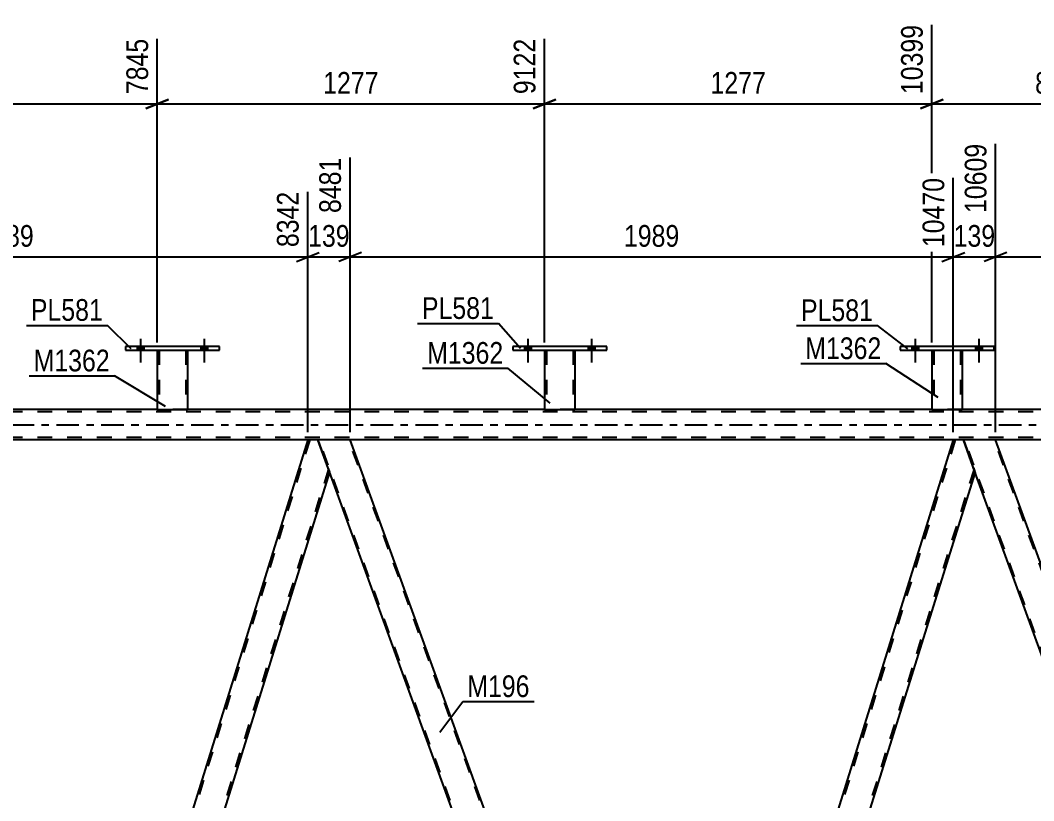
# Model space of a CAD drawing. Header units: millimetres. Extents: x -85 to 756, y -411 to 183.
# Drawn here: x 286.8 to 420.5, y -49.6 to 53.3 of the extents above; entities that cross this region are included whole.
import ezdxf

# ---------------------------------------------------------------- set-up
doc = ezdxf.new("R2010")
doc.units = ezdxf.units.MM
doc.linetypes.add('DXK_LINE_DOT2', pattern=[3.9198, 1.9599, -1.9599])
doc.linetypes.add('DXK_LINE_DOT3', pattern=[5.9187, 2.979, -0.9799, 0.9799, -0.9799])
doc.styles.add('Arial Narrow', font='ARIALN.TTF', dxfattribs={"height": 0.2})

# ---------------------------------------------------------------- blocks, each defined once
blk = doc.blocks.new('Part-814185790-4120 - 3717')
at = {"color": 2, "linetype": 'Continuous'}
for p, q in [((300.67, 10.32), (300.67, 9.84)), ((313.07, 10.32), (300.67, 10.32)), ((300.67, 9.84), (313.07, 9.84)), ((313.07, 9.84), (313.07, 10.32))]:
    blk.add_line(p, q, dxfattribs=at)
blk = doc.blocks.new('Part-814185790-4115 - 3717')
at = {"color": 2, "linetype": 'Continuous'}
for p, q in [((304.87, 9.84), (304.87, 2)), ((308.87, 9.84), (308.87, 2)), ((304.87, 2), (308.87, 2))]:
    blk.add_line(p, q, dxfattribs=at)
at = {"color": 7, "linetype": 'DXK_LINE_DOT2'}
for p, q in [((304.87, 9.84), (308.87, 9.84)), ((304.87, 9.84), (304.87, 9.84)), ((304.87, 9.84), (304.87, 9.84)), ((305.11, 9.84), (305.11, 2)), ((308.63, 9.84), (308.63, 2)), ((308.87, 9.84), (308.87, 9.84)), ((308.87, 9.84), (308.87, 9.84)), ((308.57, 2), (308.61, 2)), ((308.57, 2), (308.61, 2)), ((308.61, 2), (308.63, 2)), ((308.61, 2), (308.63, 2))]:
    blk.add_line(p, q, dxfattribs=at)
blk = doc.blocks.new('Part-814185790-3907 - 3717')
at = {"color": 2, "linetype": 'Continuous'}
for p, q in [((415.43, -2), (411.18, -2)), ((458.31, -119.8), (415.43, -2)), ((455.3, -123.22), (412.7, -6.2))]:
    blk.add_line(p, q, dxfattribs=at)
at = {"color": 7, "linetype": 'DXK_LINE_DOT2'}
for p, q in [((411.18, -2), (412.7, -6.2)), ((455.47, -123.22), (411.35, -2)), ((459.38, -123.22), (415.26, -2)), ((459.55, -123.22), (458.31, -119.8)), ((455.3, -123.22), (459.55, -123.22))]:
    blk.add_line(p, q, dxfattribs=at)
blk = doc.blocks.new('Part-814185790-3922 - 3717')
at = {"color": 7, "linetype": 'DXK_LINE_DOT2'}
for p, q in [((410.11, -2), (373.29, -120.12)), ((412.59, -5.88), (376.01, -123.22)), ((412.72, -6.25), (412.7, -6.2)), ((412.72, -6.25), (412.7, -6.2)), ((373.58, -118.4), (373.16, -119.75)), ((377.76, -118.4), (376.26, -123.22)), ((374.42, -123.22), (373.16, -119.75)), ((376.26, -123.22), (374.42, -123.22))]:
    blk.add_line(p, q, dxfattribs=at)
at = {"color": 2, "linetype": 'Continuous'}
for p, q in [((409.86, -2), (373.58, -118.4)), ((411.18, -2), (409.86, -2)), ((412.7, -6.2), (411.18, -2)), ((412.72, -6.25), (377.76, -118.4))]:
    blk.add_line(p, q, dxfattribs=at)
blk = doc.blocks.new('Part-814185790-3928 - 3717')
at = {"color": 7, "linetype": 'DXK_LINE_DOT2'}
for p, q in [((639.89, 1.68), (25.23, 1.68)), ((308.87, 2), (304.87, 2)), ((359.95, 2), (355.95, 2)), ((411.03, 2), (407.03, 2)), ((639.89, -1.68), (25.23, -1.68)), ((330.3, -2), (324.72, -2)), ((415.43, -2), (409.86, -2))]:
    blk.add_line(p, q, dxfattribs=at)
at = {"color": 2, "linetype": 'Continuous'}
for p, q in [((304.87, 2), (257.79, 2)), ((355.95, 2), (308.87, 2)), ((407.03, 2), (359.95, 2)), ((439.74, 2), (411.03, 2)), ((324.72, -2), (245.16, -2)), ((409.86, -2), (330.3, -2)), ((494.99, -2), (415.43, -2))]:
    blk.add_line(p, q, dxfattribs=at)
at = {"color": 7, "linetype": 'DXK_LINE_DOT3'}
blk.add_line((25.23, 0), (639.89, 0), dxfattribs=at)
blk = doc.blocks.new('Part-814185790-3972 - 3717')
at = {"color": 2, "linetype": 'Continuous'}
for p, q in [((324.72, -2), (288.02, -119.75)), ((326.04, -2), (324.72, -2)), ((327.57, -6.2), (326.04, -2)), ((327.59, -6.25), (291.13, -123.22)), ((289.28, -123.22), (288.04, -119.8))]:
    blk.add_line(p, q, dxfattribs=at)
at = {"color": 7, "linetype": 'DXK_LINE_DOT2'}
for p, q in [((324.98, -2), (288.16, -120.12)), ((327.45, -5.88), (290.88, -123.22)), ((327.59, -6.25), (327.57, -6.2)), ((327.59, -6.25), (327.57, -6.2)), ((288.02, -119.75), (288.04, -119.8)), ((291.13, -123.22), (289.28, -123.22))]:
    blk.add_line(p, q, dxfattribs=at)
blk = doc.blocks.new('Part-814185790-3977 - 3717')
at = {"color": 2, "linetype": 'Continuous'}
for p, q in [((330.3, -2), (326.04, -2)), ((372.67, -118.4), (330.3, -2)), ((368.41, -118.4), (327.57, -6.2))]:
    blk.add_line(p, q, dxfattribs=at)
at = {"color": 7, "linetype": 'DXK_LINE_DOT2'}
for p, q in [((326.04, -2), (327.57, -6.2)), ((370.33, -123.22), (326.21, -2)), ((374.25, -123.22), (330.13, -2)), ((370.16, -123.22), (368.41, -118.4)), ((374.42, -123.22), (372.67, -118.4)), ((374.42, -123.22), (370.16, -123.22))]:
    blk.add_line(p, q, dxfattribs=at)
blk = doc.blocks.new('Part-814185790-3992 - 3717')
at = {"color": 2, "linetype": 'Continuous'}
for p, q in [((245.16, -2), (240.91, -2)), ((288.04, -119.8), (245.16, -2)), ((285.03, -123.22), (242.44, -6.2))]:
    blk.add_line(p, q, dxfattribs=at)
at = {"color": 7, "linetype": 'DXK_LINE_DOT2'}
for p, q in [((240.91, -2), (242.44, -6.2)), ((285.2, -123.22), (241.08, -2)), ((289.11, -123.22), (244.99, -2)), ((289.28, -123.22), (288.04, -119.8)), ((285.03, -123.22), (289.28, -123.22))]:
    blk.add_line(p, q, dxfattribs=at)
blk = doc.blocks.new('Part-814185790-4040 - 3717')
at = {"color": 2, "linetype": 'Continuous'}
for p, q in [((355.95, 9.84), (355.95, 2)), ((359.95, 9.84), (359.95, 2)), ((355.95, 2), (359.95, 2))]:
    blk.add_line(p, q, dxfattribs=at)
at = {"color": 7, "linetype": 'DXK_LINE_DOT2'}
for p, q in [((355.95, 9.84), (359.95, 9.84)), ((355.95, 9.84), (355.95, 9.84)), ((355.95, 9.84), (355.95, 9.84)), ((356.19, 9.84), (356.19, 2)), ((359.71, 9.84), (359.71, 2)), ((359.95, 9.84), (359.95, 9.84)), ((359.95, 9.84), (359.95, 9.84)), ((359.65, 2), (359.69, 2)), ((359.65, 2), (359.69, 2)), ((359.69, 2), (359.71, 2)), ((359.69, 2), (359.71, 2))]:
    blk.add_line(p, q, dxfattribs=at)
blk = doc.blocks.new('Part-814185790-4045 - 3717')
at = {"color": 2, "linetype": 'Continuous'}
for p, q in [((351.75, 10.32), (351.75, 9.84)), ((364.15, 10.32), (351.75, 10.32)), ((351.75, 9.84), (364.15, 9.84)), ((364.15, 9.84), (364.15, 10.32))]:
    blk.add_line(p, q, dxfattribs=at)
blk = doc.blocks.new('Part-814185790-4070 - 3717')
at = {"color": 2, "linetype": 'Continuous'}
for p, q in [((407.03, 9.84), (407.03, 2)), ((411.03, 9.84), (411.03, 2)), ((407.03, 2), (411.03, 2))]:
    blk.add_line(p, q, dxfattribs=at)
at = {"color": 7, "linetype": 'DXK_LINE_DOT2'}
for p, q in [((407.03, 9.84), (411.03, 9.84)), ((407.03, 9.84), (407.03, 9.84)), ((407.03, 9.84), (407.03, 9.84)), ((407.27, 9.84), (407.27, 2)), ((410.79, 9.84), (410.79, 2)), ((411.03, 9.84), (411.03, 9.84)), ((411.03, 9.84), (411.03, 9.84)), ((410.73, 2), (410.77, 2)), ((410.73, 2), (410.77, 2)), ((410.77, 2), (410.79, 2)), ((410.77, 2), (410.79, 2))]:
    blk.add_line(p, q, dxfattribs=at)
blk = doc.blocks.new('Part-814185790-4075 - 3717')
at = {"color": 2, "linetype": 'Continuous'}
for p, q in [((402.83, 10.32), (402.83, 9.84)), ((415.23, 10.32), (402.83, 10.32)), ((402.83, 9.84), (415.23, 9.84)), ((415.23, 9.84), (415.23, 10.32))]:
    blk.add_line(p, q, dxfattribs=at)
blk = doc.blocks.new('Bolt-814185790-4171 - 3717')
at = {"linetype": 'Continuous'}
for points in [[(353.31, 9.84), (354.19, 9.84), (354.19, 10.32), (353.31, 10.32)], [(361.71, 9.84), (362.59, 9.84), (362.59, 10.32), (361.71, 10.32)]]:
    blk.add_hatch(color=1, dxfattribs=at).paths.add_polyline_path(points)
at = {"color": 1, "linetype": 'Continuous'}
for p, q in [((353.75, 11.32), (353.75, 8.2)), ((362.15, 11.32), (362.15, 8.2)), ((353.31, 10.32), (353.31, 9.84)), ((354.19, 10.32), (354.19, 9.84)), ((361.71, 10.32), (361.71, 9.84)), ((362.59, 10.32), (362.59, 9.84))]:
    blk.add_line(p, q, dxfattribs=at)
blk = doc.blocks.new('Bolt-814185790-4172 - 3717')
at = {"linetype": 'Continuous'}
for points in [[(353.31, 9.84), (354.19, 9.84), (354.19, 10.32), (353.31, 10.32)], [(361.71, 9.84), (362.59, 9.84), (362.59, 10.32), (361.71, 10.32)]]:
    blk.add_hatch(color=1, dxfattribs=at).paths.add_polyline_path(points)
at = {"color": 1, "linetype": 'Continuous'}
for p, q in [((353.75, 11.32), (353.75, 8.2)), ((362.15, 11.32), (362.15, 8.2)), ((353.31, 10.32), (353.31, 9.84)), ((354.19, 10.32), (354.19, 9.84)), ((361.71, 10.32), (361.71, 9.84)), ((362.59, 10.32), (362.59, 9.84))]:
    blk.add_line(p, q, dxfattribs=at)
blk = doc.blocks.new('Bolt-814185790-4175 - 3717')
at = {"linetype": 'Continuous'}
for points in [[(404.39, 9.84), (405.27, 9.84), (405.27, 10.32), (404.39, 10.32)], [(412.79, 9.84), (413.67, 9.84), (413.67, 10.32), (412.79, 10.32)]]:
    blk.add_hatch(color=1, dxfattribs=at).paths.add_polyline_path(points)
at = {"color": 1, "linetype": 'Continuous'}
for p, q in [((404.83, 11.32), (404.83, 8.2)), ((413.23, 11.32), (413.23, 8.2)), ((404.39, 10.32), (404.39, 9.84)), ((405.27, 10.32), (405.27, 9.84)), ((412.79, 10.32), (412.79, 9.84)), ((413.67, 10.32), (413.67, 9.84))]:
    blk.add_line(p, q, dxfattribs=at)
blk = doc.blocks.new('Bolt-814185790-4176 - 3717')
at = {"linetype": 'Continuous'}
for points in [[(404.39, 9.84), (405.27, 9.84), (405.27, 10.32), (404.39, 10.32)], [(412.79, 9.84), (413.67, 9.84), (413.67, 10.32), (412.79, 10.32)]]:
    blk.add_hatch(color=1, dxfattribs=at).paths.add_polyline_path(points)
at = {"color": 1, "linetype": 'Continuous'}
for p, q in [((404.83, 11.32), (404.83, 8.2)), ((413.23, 11.32), (413.23, 8.2)), ((404.39, 10.32), (404.39, 9.84)), ((405.27, 10.32), (405.27, 9.84)), ((412.79, 10.32), (412.79, 9.84)), ((413.67, 10.32), (413.67, 9.84))]:
    blk.add_line(p, q, dxfattribs=at)
blk = doc.blocks.new('Bolt-814185790-4183 - 3717')
at = {"linetype": 'Continuous'}
for points in [[(302.23, 9.84), (303.11, 9.84), (303.11, 10.32), (302.23, 10.32)], [(310.63, 9.84), (311.51, 9.84), (311.51, 10.32), (310.63, 10.32)]]:
    blk.add_hatch(color=1, dxfattribs=at).paths.add_polyline_path(points)
at = {"color": 1, "linetype": 'Continuous'}
for p, q in [((302.67, 11.32), (302.67, 8.2)), ((311.07, 11.32), (311.07, 8.2)), ((302.23, 10.32), (302.23, 9.84)), ((303.11, 10.32), (303.11, 9.84)), ((310.63, 10.32), (310.63, 9.84)), ((311.51, 10.32), (311.51, 9.84))]:
    blk.add_line(p, q, dxfattribs=at)
blk = doc.blocks.new('Bolt-814185790-4184 - 3717')
at = {"linetype": 'Continuous'}
for points in [[(302.23, 9.84), (303.11, 9.84), (303.11, 10.32), (302.23, 10.32)], [(310.63, 9.84), (311.51, 9.84), (311.51, 10.32), (310.63, 10.32)]]:
    blk.add_hatch(color=1, dxfattribs=at).paths.add_polyline_path(points)
at = {"color": 1, "linetype": 'Continuous'}
for p, q in [((302.67, 11.32), (302.67, 8.2)), ((311.07, 11.32), (311.07, 8.2)), ((302.23, 10.32), (302.23, 9.84)), ((303.11, 10.32), (303.11, 9.84)), ((310.63, 10.32), (310.63, 9.84)), ((311.51, 10.32), (311.51, 9.84))]:
    blk.add_line(p, q, dxfattribs=at)
blk = doc.blocks.new('StraightDimension-814185790-4944 - 3717')
at = {"color": 7, "linetype": 'Continuous'}
for p, q in [((330.3, -1), (330.3, 35.23)), ((324.72, -1), (324.72, 30.73)), ((323.22, 21.52), (326.22, 22.72)), ((324.72, 22.12), (330.3, 22.12)), ((331.8, 22.72), (328.8, 21.52))]:
    blk.add_line(p, q, dxfattribs=at)
at = {"color": 0}
blk.add_wipeout([(330.85, 22.87), (330.85, 27.07), (324.17, 27.07), (324.17, 22.87)], dxfattribs=at)
at = {"color": 3, "style": 'Arial Narrow'}
blk.add_text('139', height=2.863, dxfattribs=at).set_placement((324.77, 23.47))
at = {"color": 0, "linetype": 'Continuous'}
blk.add_wipeout([(329.7, 35.83), (325.5, 35.83), (325.5, 27.32), (329.7, 27.32)], dxfattribs=at)
at = {"color": 3, "linetype": 'Continuous', "style": 'Arial Narrow'}
blk.add_text('8481', height=2.863, rotation=90.0002, dxfattribs=at).set_placement((329.1, 27.92))
blk = doc.blocks.new('StraightDimension-814185790-14548 - 3717')
at = {"color": 7, "linetype": 'Continuous'}
for p, q in [((304.87, 10.84), (304.87, 50.91)), ((355.95, 10.84), (355.95, 50.91)), ((306.37, 42.9), (303.37, 41.7)), ((354.45, 41.7), (357.45, 42.9)), ((304.87, 42.3), (355.95, 42.3))]:
    blk.add_line(p, q, dxfattribs=at)
at = {"color": 0}
blk.add_wipeout([(334.66, 43.05), (334.66, 47.25), (326.15, 47.25), (326.15, 43.05)], dxfattribs=at)
at = {"color": 3, "style": 'Arial Narrow'}
blk.add_text('1277', height=2.863, dxfattribs=at).set_placement((326.75, 43.65))
at = {"color": 0, "linetype": 'Continuous'}
blk.add_wipeout([(355.35, 51.51), (351.15, 51.51), (351.15, 43), (355.35, 43)], dxfattribs=at)
at = {"color": 3, "linetype": 'Continuous', "style": 'Arial Narrow'}
blk.add_text('9122', height=2.863, rotation=90.0002, dxfattribs=at).set_placement((354.75, 43.6))
blk = doc.blocks.new('StraightDimension-814185790-14546 - 3717')
at = {"color": 7, "linetype": 'Continuous'}
for p, q in [((407.03, 10.84), (407.03, 52.74)), ((439.74, 10.83), (439.74, 52.74)), ((408.53, 42.9), (405.53, 41.7)), ((438.24, 41.7), (441.24, 42.9)), ((407.03, 42.3), (439.74, 42.3))]:
    blk.add_line(p, q, dxfattribs=at)
at = {"color": 0}
blk.add_wipeout([(426.73, 43.05), (426.73, 47.25), (420.04, 47.25), (420.04, 43.05)], dxfattribs=at)
at = {"color": 3, "style": 'Arial Narrow'}
blk.add_text('818', height=2.863, dxfattribs=at).set_placement((420.64, 43.65))
at = {"color": 0, "linetype": 'Continuous'}
blk.add_wipeout([(439.14, 53.34), (434.94, 53.34), (434.94, 43), (439.14, 43)], dxfattribs=at)
at = {"color": 3, "linetype": 'Continuous', "style": 'Arial Narrow'}
blk.add_text('11217', height=2.863, rotation=90.0002, dxfattribs=at).set_placement((438.54, 43.6))
blk = doc.blocks.new('StraightDimension-814185790-4904 - 3717')
at = {"color": 7, "linetype": 'Continuous'}
for p, q in [((415.43, -1), (415.43, 37.06)), ((409.86, -1), (409.86, 32.56)), ((408.36, 21.52), (411.36, 22.72)), ((409.86, 22.12), (415.43, 22.12)), ((416.93, 22.72), (413.93, 21.52))]:
    blk.add_line(p, q, dxfattribs=at)
at = {"color": 0}
blk.add_wipeout([(415.99, 22.87), (415.99, 27.07), (409.3, 27.07), (409.3, 22.87)], dxfattribs=at)
at = {"color": 3, "style": 'Arial Narrow'}
blk.add_text('139', height=2.863, dxfattribs=at).set_placement((409.9, 23.47))
at = {"color": 0, "linetype": 'Continuous'}
blk.add_wipeout([(414.83, 37.66), (410.63, 37.66), (410.63, 27.32), (414.83, 27.32)], dxfattribs=at)
at = {"color": 3, "linetype": 'Continuous', "style": 'Arial Narrow'}
blk.add_text('10609', height=2.863, rotation=90.0002, dxfattribs=at).set_placement((414.23, 27.92))
blk = doc.blocks.new('StraightDimension-814185790-14547 - 3717')
at = {"color": 7, "linetype": 'Continuous'}
for p, q in [((407.03, 10.84), (407.03, 52.74)), ((355.95, 10.84), (355.95, 50.91)), ((357.45, 42.9), (354.45, 41.7)), ((405.53, 41.7), (408.53, 42.9)), ((355.95, 42.3), (407.03, 42.3))]:
    blk.add_line(p, q, dxfattribs=at)
at = {"color": 0}
blk.add_wipeout([(385.75, 43.05), (385.75, 47.25), (377.23, 47.25), (377.23, 43.05)], dxfattribs=at)
at = {"color": 3, "style": 'Arial Narrow'}
blk.add_text('1277', height=2.863, dxfattribs=at).set_placement((377.83, 43.65))
at = {"color": 0, "linetype": 'Continuous'}
blk.add_wipeout([(406.43, 53.34), (402.23, 53.34), (402.23, 43), (406.43, 43)], dxfattribs=at)
at = {"color": 3, "linetype": 'Continuous', "style": 'Arial Narrow'}
blk.add_text('10399', height=2.863, rotation=90.0002, dxfattribs=at).set_placement((405.83, 43.6))
blk = doc.blocks.new('StraightDimension-814185790-4963 - 3717')
at = {"color": 7, "linetype": 'Continuous'}
for p, q in [((245.16, -1), (245.16, 35.23)), ((324.72, -1), (324.72, 30.73)), ((246.66, 22.72), (243.66, 21.52)), ((245.16, 22.12), (324.72, 22.12)), ((323.22, 21.52), (326.22, 22.72))]:
    blk.add_line(p, q, dxfattribs=at)
at = {"color": 0}
blk.add_wipeout([(289.2, 22.87), (289.2, 27.07), (280.69, 27.07), (280.69, 22.87)], dxfattribs=at)
at = {"color": 3, "style": 'Arial Narrow'}
blk.add_text('1989', height=2.863, dxfattribs=at).set_placement((281.29, 23.47))
at = {"color": 0, "linetype": 'Continuous'}
blk.add_wipeout([(324.12, 31.33), (319.92, 31.33), (319.92, 22.82), (324.12, 22.82)], dxfattribs=at)
at = {"color": 3, "linetype": 'Continuous', "style": 'Arial Narrow'}
blk.add_text('8342', height=2.863, rotation=90.0002, dxfattribs=at).set_placement((323.52, 23.42))
blk = doc.blocks.new('StraightDimension-814185790-14549 - 3717')
at = {"color": 7, "linetype": 'Continuous'}
for p, q in [((253.79, 10.84), (253.79, 50.91)), ((304.87, 10.84), (304.87, 50.91)), ((255.29, 42.9), (252.29, 41.7)), ((303.37, 41.7), (306.37, 42.9)), ((253.79, 42.3), (304.87, 42.3))]:
    blk.add_line(p, q, dxfattribs=at)
at = {"color": 0}
blk.add_wipeout([(283.58, 43.05), (283.58, 47.25), (275.07, 47.25), (275.07, 43.05)], dxfattribs=at)
at = {"color": 3, "style": 'Arial Narrow'}
blk.add_text('1277', height=2.863, dxfattribs=at).set_placement((275.67, 43.65))
at = {"color": 0, "linetype": 'Continuous'}
blk.add_wipeout([(304.27, 51.51), (300.07, 51.51), (300.07, 43), (304.27, 43)], dxfattribs=at)
at = {"color": 3, "linetype": 'Continuous', "style": 'Arial Narrow'}
blk.add_text('7845', height=2.863, rotation=90.0002, dxfattribs=at).set_placement((303.67, 43.6))
blk = doc.blocks.new('StraightDimension-814185790-4885 - 3717')
at = {"color": 7, "linetype": 'Continuous'}
for p, q in [((415.43, -1), (415.43, 37.06)), ((494.99, -1), (494.99, 32.56)), ((416.93, 22.72), (413.93, 21.52)), ((415.43, 22.12), (494.99, 22.12)), ((493.49, 21.52), (496.49, 22.72))]:
    blk.add_line(p, q, dxfattribs=at)
at = {"color": 0}
blk.add_wipeout([(459.47, 22.87), (459.47, 27.07), (450.96, 27.07), (450.96, 22.87)], dxfattribs=at)
at = {"color": 3, "style": 'Arial Narrow'}
blk.add_text('1989', height=2.863, dxfattribs=at).set_placement((451.56, 23.47))
at = {"color": 0, "linetype": 'Continuous'}
blk.add_wipeout([(494.39, 33.16), (490.19, 33.16), (490.19, 22.82), (494.39, 22.82)], dxfattribs=at)
at = {"color": 3, "linetype": 'Continuous', "style": 'Arial Narrow'}
blk.add_text('12598', height=2.863, rotation=90.0002, dxfattribs=at).set_placement((493.79, 23.42))
blk = doc.blocks.new('StraightDimension-814185790-4925 - 3717')
at = {"color": 7, "linetype": 'Continuous'}
for p, q in [((330.3, -1), (330.3, 35.23)), ((409.86, -1), (409.86, 32.56)), ((331.8, 22.72), (328.8, 21.52)), ((330.3, 22.12), (409.86, 22.12)), ((408.36, 21.52), (411.36, 22.72))]:
    blk.add_line(p, q, dxfattribs=at)
at = {"color": 0}
blk.add_wipeout([(374.33, 22.87), (374.33, 27.07), (365.82, 27.07), (365.82, 22.87)], dxfattribs=at)
at = {"color": 3, "style": 'Arial Narrow'}
blk.add_text('1989', height=2.863, dxfattribs=at).set_placement((366.42, 23.47))
at = {"color": 0, "linetype": 'Continuous'}
blk.add_wipeout([(409.26, 33.16), (405.06, 33.16), (405.06, 22.82), (409.26, 22.82)], dxfattribs=at)
at = {"color": 3, "linetype": 'Continuous', "style": 'Arial Narrow'}
blk.add_text('10470', height=2.863, rotation=90.0002, dxfattribs=at).set_placement((408.66, 23.42))
blk = doc.blocks.new('Mark-814185790-3973 - 3717')
at = {"color": 0}
blk.add_wipeout([(353.98, -35.93), (353.98, -32.93), (345.76, -32.93), (345.76, -35.93)], dxfattribs=at)
blk.add_wipeout([(353.98, -35.93), (353.98, -32.93), (345.76, -32.93), (345.76, -35.93)], dxfattribs=at)
at = {"color": 30, "linetype": 'Continuous'}
for p, q in [((342.14, -40.54), (345.16, -36.53)), ((345.16, -36.53), (354.58, -36.53))]:
    blk.add_line(p, q, dxfattribs=at)
at = {"color": 3, "style": 'Arial Narrow'}
blk.add_text('M196', height=2.863, dxfattribs=at).set_placement((345.76, -35.93))
blk = doc.blocks.new('Mark-814185790-4036 - 3717')
at = {"color": 0}
blk.add_wipeout([(350.53, 8.04), (350.53, 11.04), (340.47, 11.04), (340.47, 8.04)], dxfattribs=at)
blk.add_wipeout([(350.53, 8.04), (350.53, 11.04), (340.47, 11.04), (340.47, 8.04)], dxfattribs=at)
at = {"color": 30, "linetype": 'Continuous'}
for p in [(339.87, 7.44), (356.71, 2.83)]:
    blk.add_line(p, (351.13, 7.44), dxfattribs=at)
at = {"color": 3, "style": 'Arial Narrow'}
blk.add_text('M1362', height=2.863, dxfattribs=at).set_placement((340.47, 8.04))
blk = doc.blocks.new('Mark-814185790-4041 - 3717')
at = {"color": 0}
blk.add_wipeout([(349.29, 13.95), (349.29, 16.95), (339.78, 16.95), (339.78, 13.95)], dxfattribs=at)
blk.add_wipeout([(349.29, 13.95), (349.29, 16.95), (339.78, 16.95), (339.78, 13.95)], dxfattribs=at)
at = {"color": 30, "linetype": 'Continuous'}
for p in [(339.18, 13.35), (352.77, 10.06)]:
    blk.add_line(p, (349.89, 13.35), dxfattribs=at)
at = {"color": 3, "style": 'Arial Narrow'}
blk.add_text('PL581', height=2.863, dxfattribs=at).set_placement((339.78, 13.95))
blk = doc.blocks.new('Mark-814185790-4066 - 3717')
at = {"color": 0}
blk.add_wipeout([(400.38, 8.65), (400.38, 11.65), (390.33, 11.65), (390.33, 8.65)], dxfattribs=at)
blk.add_wipeout([(400.38, 8.65), (400.38, 11.65), (390.33, 11.65), (390.33, 8.65)], dxfattribs=at)
at = {"color": 30, "linetype": 'Continuous'}
for p in [(389.73, 8.05), (407.84, 3.58)]:
    blk.add_line(p, (400.98, 8.05), dxfattribs=at)
at = {"color": 3, "style": 'Arial Narrow'}
blk.add_text('M1362', height=2.863, dxfattribs=at).set_placement((390.33, 8.65))
blk = doc.blocks.new('Mark-814185790-4071 - 3717')
at = {"color": 0}
blk.add_wipeout([(399.27, 13.66), (399.27, 16.66), (389.77, 16.66), (389.77, 13.66)], dxfattribs=at)
blk.add_wipeout([(399.27, 13.66), (399.27, 16.66), (389.77, 16.66), (389.77, 13.66)], dxfattribs=at)
at = {"color": 30, "linetype": 'Continuous'}
for p in [(389.17, 13.06), (403.87, 9.99)]:
    blk.add_line(p, (399.87, 13.06), dxfattribs=at)
at = {"color": 3, "style": 'Arial Narrow'}
blk.add_text('PL581', height=2.863, dxfattribs=at).set_placement((389.77, 13.66))
blk = doc.blocks.new('Mark-814185790-4111 - 3717')
at = {"color": 0}
blk.add_wipeout([(298.62, 7.03), (298.62, 10.03), (288.57, 10.03), (288.57, 7.03)], dxfattribs=at)
blk.add_wipeout([(298.62, 7.03), (298.62, 10.03), (288.57, 10.03), (288.57, 7.03)], dxfattribs=at)
at = {"color": 30, "linetype": 'Continuous'}
for p in [(287.97, 6.43), (305.95, 2.41)]:
    blk.add_line(p, (299.22, 6.43), dxfattribs=at)
at = {"color": 3, "style": 'Arial Narrow'}
blk.add_text('M1362', height=2.863, dxfattribs=at).set_placement((288.57, 7.03))
blk = doc.blocks.new('Mark-814185790-4116 - 3717')
at = {"color": 0}
blk.add_wipeout([(297.72, 13.7), (297.72, 16.7), (288.21, 16.7), (288.21, 13.7)], dxfattribs=at)
blk.add_wipeout([(297.72, 13.7), (297.72, 16.7), (288.21, 16.7), (288.21, 13.7)], dxfattribs=at)
at = {"color": 30, "linetype": 'Continuous'}
for p in [(287.61, 13.1), (301.44, 10.02)]:
    blk.add_line(p, (298.32, 13.1), dxfattribs=at)
at = {"color": 3, "style": 'Arial Narrow'}
blk.add_text('PL581', height=2.863, dxfattribs=at).set_placement((288.21, 13.7))

msp = doc.modelspace()

# ---------------------------------------------------------------- block references
for name in ['Bolt-814185790-4183 - 3717', 'Bolt-814185790-4184 - 3717', 'Bolt-814185790-4171 - 3717', 'Bolt-814185790-4172 - 3717', 'Bolt-814185790-4175 - 3717', 'Bolt-814185790-4176 - 3717', 'Part-814185790-4120 - 3717', 'Part-814185790-4115 - 3717', 'Part-814185790-4045 - 3717', 'Part-814185790-4040 - 3717', 'Part-814185790-4075 - 3717', 'Part-814185790-4070 - 3717', 'Part-814185790-3928 - 3717', 'Part-814185790-3992 - 3717', 'Part-814185790-3972 - 3717', 'Part-814185790-3977 - 3717', 'Part-814185790-3922 - 3717', 'Part-814185790-3907 - 3717']:
    msp.add_blockref(name, (0, 0))

# ---------------------------------------------------------------- next in the draw order: block references
for name in ['StraightDimension-814185790-14546 - 3717', 'StraightDimension-814185790-4944 - 3717', 'Mark-814185790-3973 - 3717']:
    msp.add_blockref(name, (0, 0))

# ---------------------------------------------------------------- next in the draw order: block references
for name in ['StraightDimension-814185790-14548 - 3717', 'StraightDimension-814185790-4904 - 3717']:
    msp.add_blockref(name, (0, 0))

# ---------------------------------------------------------------- next in the draw order: block references
for name in ['StraightDimension-814185790-14547 - 3717', 'StraightDimension-814185790-4885 - 3717', 'StraightDimension-814185790-4963 - 3717']:
    msp.add_blockref(name, (0, 0))

# ---------------------------------------------------------------- next in the draw order: block references
for name in ['StraightDimension-814185790-14549 - 3717', 'StraightDimension-814185790-4925 - 3717', 'Mark-814185790-4111 - 3717']:
    msp.add_blockref(name, (0, 0))

# ---------------------------------------------------------------- next in the draw order: block references
for name in ['Mark-814185790-4116 - 3717', 'Mark-814185790-4036 - 3717', 'Mark-814185790-4066 - 3717']:
    msp.add_blockref(name, (0, 0))

# ---------------------------------------------------------------- next in the draw order: block references
for name in ['Mark-814185790-4041 - 3717', 'Mark-814185790-4071 - 3717']:
    msp.add_blockref(name, (0, 0))

doc.saveas('drawing.dxf')
